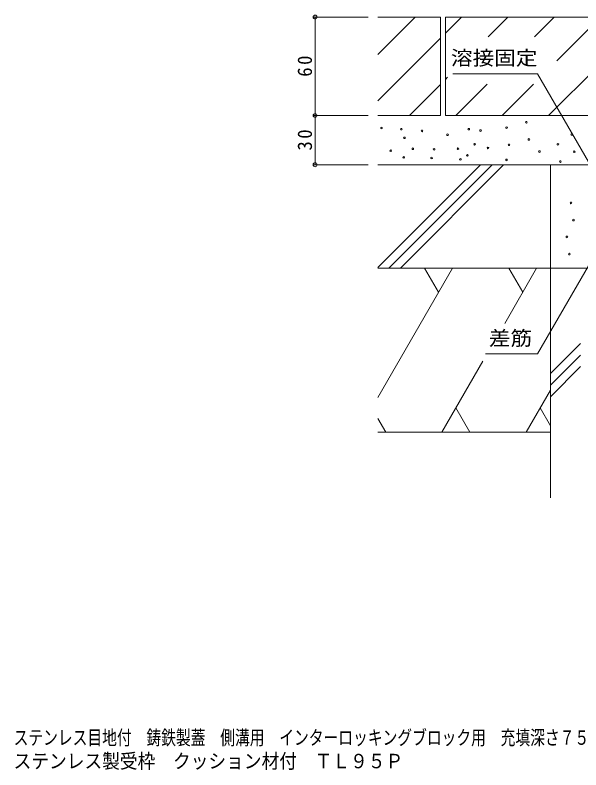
# Model space of a CAD drawing. Units: millimetres at full size, sheet at 1:3; details may follow other scales. Extents: x -1121 to 1153, y -824 to 816.
# Drawn here: x 191.8 to 536.9, y -824.4 to -364.3 of the extents above; entities that cross this region are included whole.
import ezdxf
from ezdxf.enums import TextEntityAlignment as Align

# ---------------------------------------------------------------- set-up
doc = ezdxf.new("R2010")
doc.units = ezdxf.units.MM
doc.header["$LTSCALE"] = 3
doc.header["$PDMODE"] = 32
doc.header["$PDSIZE"] = 2.4
for name, color, linetype, lineweight in [('0-4_その他', 7, 'Continuous', 9), ('0-5_寸法', 7, 'Continuous', 9), ('0-6_ハッチ', 6, 'Continuous', 5), ('0-E', 7, 'Continuous', 9), ('F-5_F-5ﾚｲﾔ', 2, 'Continuous', 9)]:
    doc.layers.add(name, color=color, linetype=linetype, lineweight=lineweight)
doc.styles.add('ＭＳ ゴシック', font='')
doc.styles.get('ＭＳ ゴシック').set_extended_font_data('MS Gothic')

msp = doc.modelspace()

# ---------------------------------------------------------------- linework, layer by layer
at = {"layer": '0-4_その他'}
for p, q in [((373.891, -365.465), (407.057, -365.465)), ((374.791, -365.465), (374.791, -425.465)), ((373.891, -425.465), (407.057, -425.465)), ((374.791, -425.465), (374.791, -455.465)), ((373.891, -455.465), (407.057, -455.465))]:
    msp.add_line(p, q, dxfattribs=at)
for p in [(374.791, -365.465), (374.791, -425.465), (374.791, -455.465)]:
    msp.add_point(p, dxfattribs=at)
at = {"layer": '0-5_寸法'}
for p, q in [((510.39, -399.974), (458.723, -399.974)), ((550.799, -469.964), (510.39, -399.974)), ((550.799, -500.851), (510.413, -570.801)), ((510.413, -570.801), (478.744, -570.801))]:
    msp.add_line(p, q, dxfattribs=at)
at = {"layer": '0-6_ハッチ'}
for p, q in [((413.057, -518.027), (475.62, -455.465)), ((567.257, -455.465), (413.057, -455.465)), ((419.691, -518.465), (482.691, -455.465)), ((426.762, -518.465), (489.762, -455.465)), ((518.257, -518.465), (518.257, -455.465)), ((458.583, -518.465), (413.057, -597.318)), ((441.536, -518.465), (450.06, -533.228)), ((509.885, -518.465), (490.395, -552.223)), ((492.838, -518.465), (501.362, -533.228)), ((518.257, -518.465), (518.257, -658.465)), ((518.257, -582.827), (536.691, -564.394)), ((518.257, -589.898), (536.691, -571.465)), ((477.137, -575.187), (452.15, -618.465)), ((518.257, -596.969), (536.691, -578.536)), ((518.257, -592.822), (503.453, -618.465)), ((460.674, -603.701), (469.198, -618.465)), ((511.976, -603.701), (518.257, -614.58)), ((413.057, -610.084), (417.896, -618.465)), ((518.257, -618.465), (413.057, -618.465))]:
    msp.add_line(p, q, dxfattribs=at)
msp.add_lwpolyline([(618.257, -518.465), (518.257, -518.465), (413.057, -518.465)], dxfattribs=at)
at = {"layer": '0-E', "color": 2}
for p, q in [((413.057, -365.465), (451.257, -365.465)), ((413.057, -388.258), (435.85, -365.465)), ((451.257, -365.465), (451.257, -425.465)), ((454.257, -375.205), (463.997, -365.465)), ((454.257, -365.465), (564.257, -365.465)), ((454.257, -365.465), (454.257, -425.465)), ((480.313, -377.433), (492.282, -365.465)), ((508.598, -377.433), (520.566, -365.465)), ((522.268, -392.047), (548.85, -365.465)), ((413.057, -416.542), (451.257, -378.342)), ((517.134, -425.465), (564.257, -378.342)), ((454.257, -403.489), (455.561, -402.185)), ((432.419, -425.465), (451.257, -406.626)), ((460.566, -425.465), (479.639, -406.392)), ((488.85, -425.465), (507.923, -406.392)), ((413.057, -425.465), (451.257, -425.465)), ((454.257, -425.465), (564.257, -425.465))]:
    msp.add_line(p, q, dxfattribs=at)
at = {"layer": '0-E'}
for centre in [(491.525, -432.864), (503.593, -429.563), (415.271, -433.12), (427.383, -433.803), (440.007, -434.826), (455.531, -437.214), (468.496, -433.803), (475.66, -434.656), (531.303, -437.052), (429.259, -439.091), (505.128, -440.054), (434.377, -445.744), (447.342, -446.085), (461.917, -445.703), (472.078, -443.015), (480.178, -445.268), (493.061, -443.356), (522.815, -443.044), (420.9, -446.938), (428.808, -450.974), (467.642, -449.754), (511.579, -447.424), (532.839, -447.544), (445.784, -451.418), (463.426, -452.195), (491.497, -452.527), (524.351, -453.535), (530.804, -478.743), (532.339, -489.234), (528.307, -499.464), (529.843, -509.955)]:
    msp.add_circle(centre, 0.5, dxfattribs=at)

# ---------------------------------------------------------------- texts
at = {"layer": '0-4_その他', "color": 2, "char_height": 8.798, "attachment_point": 7, "rotation": 90, "style": 'ＭＳ ゴシック'}
for s, insert in [('\\T1.27;\\W0.95;60', (372.991, -401.84)), ('\\T1.27;\\W0.95;30', (372.991, -446.84))]:
    msp.add_mtext(s, dxfattribs=dict(at, insert=insert))
at = {"layer": '0-5_寸法', "color": 2, "style": 'ＭＳ ゴシック', "width": 1.1}
for s, p in [('溶接固定', (457.604, -397.404)), ('差筋', (480.723, -568.232))]:
    msp.add_text(s, height=8.798, dxfattribs=at).set_placement(p, align=Align.BOTTOM_LEFT)
at = {"layer": 'F-5_F-5ﾚｲﾔ', "style": 'ＭＳ ゴシック'}
for s, width, p in [('ステンレス目地付\u3000鋳鉄製蓋\u3000側溝用\u3000インターロッキングブロック用\u3000充填深さ７５ｍｍ ＳＩＭ－１４－３０６０（Ｐ＝１０）', 0.75, (190.916, -811.723)), ('ステンレス製受枠\u3000クッション材付\u3000ＴＬ９５Ｐ', 0.9, (190.916, -826.038))]:
    msp.add_text(s, height=8.798, dxfattribs=dict(at, width=width)).set_placement(p, align=Align.BOTTOM_LEFT)

doc.saveas('drawing.dxf')
